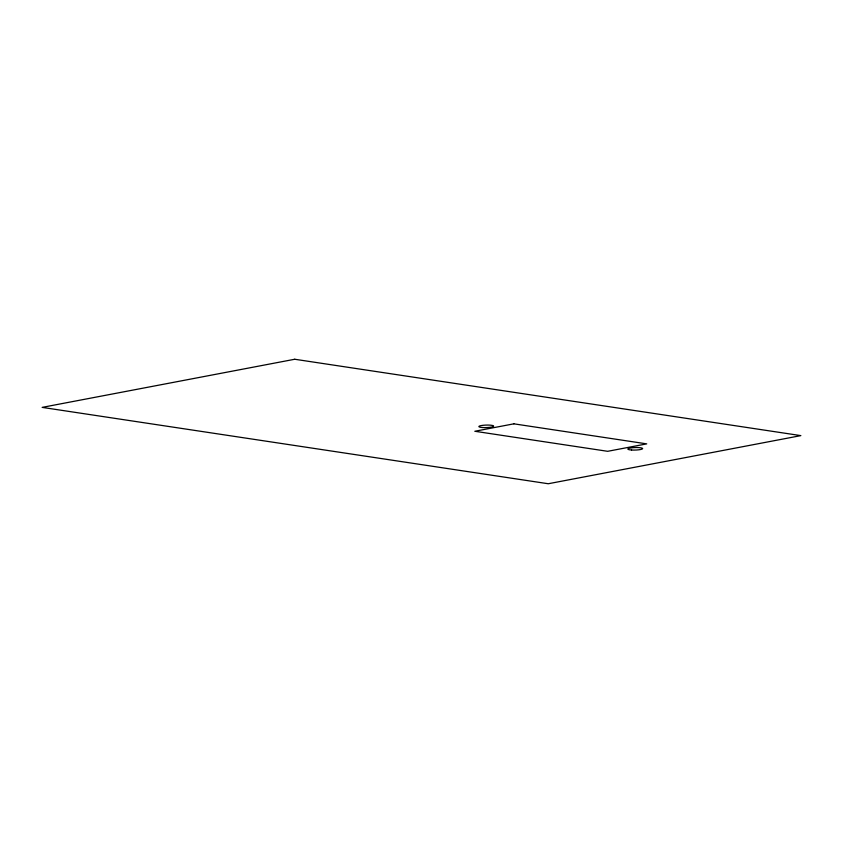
<?xml version="1.0" encoding="UTF-8"?>
<svg xmlns="http://www.w3.org/2000/svg" width="843" height="843" viewBox="0 0 843 843"><rect width="100%" height="100%" fill="white"/><g stroke="black" fill="none" stroke-linecap="round" stroke-linejoin="round"><path stroke-width="1.26" d="M294.734 359.255L42.15 407.38L548.266 483.745L800.85 435.62L294.734 359.255M513.872 423.829L474.809 431.268L607.666 451.311L646.729 443.871L513.872 423.829M631.576 450.014A7.397 1.254 -1.8 0 0 642.661 448.581A7.397 1.254 -1.8 0 0 631.565 447.833A7.397 1.254 -1.8 0 0 631.576 450.014M482.164 427.506A7.397 1.254 -1.8 0 0 493.65 426.189A7.397 1.254 -1.8 0 0 483.007 425.304A7.397 1.254 -1.8 0 0 482.164 427.506"/></g></svg>
